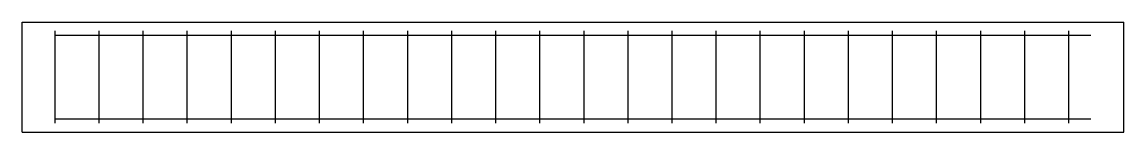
# Model space of a CAD drawing. Extents: x 0 to 5000, y 0 to 500.
import ezdxf

# ---------------------------------------------------------------- set-up
doc = ezdxf.new("R2010")
doc.units = 0

msp = doc.modelspace()

# ---------------------------------------------------------------- linework, layer by layer
at = {"layer": 'CONCRETE'}
for p, q in [((0, 500), (5000, 500)), ((0, 0), (0, 500)), ((5000, 0), (5000, 500)), ((0, 0), (5000, 0))]:
    msp.add_line(p, q, dxfattribs=at)
at = {"layer": 'REBAR_BOTTOM'}
msp.add_line((150, 60), (4850, 60), dxfattribs=at)
at = {"layer": 'REBAR_TOP'}
msp.add_line((150, 440), (4850, 440), dxfattribs=at)
at = {"layer": 'STIRRUPS'}
for p, q in [((150, 40), (150, 460)), ((350, 40), (350, 460)), ((550, 40), (550, 460)), ((750, 40), (750, 460)), ((950, 40), (950, 460)), ((1150, 40), (1150, 460)), ((1350, 40), (1350, 460)), ((1550, 40), (1550, 460)), ((1750, 40), (1750, 460)), ((1950, 40), (1950, 460)), ((2150, 40), (2150, 460)), ((2350, 40), (2350, 460)), ((2550, 40), (2550, 460)), ((2750, 40), (2750, 460)), ((2950, 40), (2950, 460)), ((3150, 40), (3150, 460)), ((3350, 40), (3350, 460)), ((3550, 40), (3550, 460)), ((3750, 40), (3750, 460)), ((3950, 40), (3950, 460)), ((4150, 40), (4150, 460)), ((4350, 40), (4350, 460)), ((4550, 40), (4550, 460)), ((4750, 40), (4750, 460))]:
    msp.add_line(p, q, dxfattribs=at)

doc.saveas('drawing.dxf')
